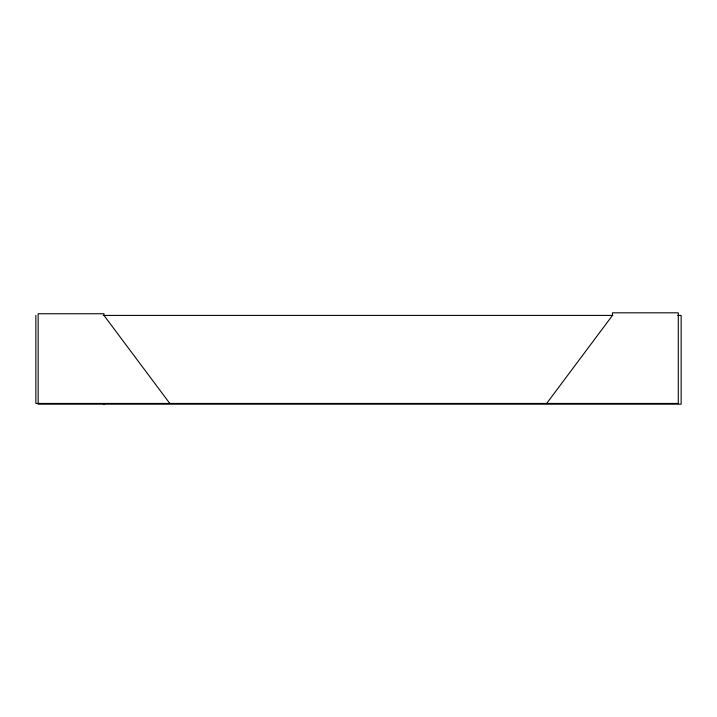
<?xml version="1.0" encoding="UTF-8"?>
<svg xmlns="http://www.w3.org/2000/svg" width="717" height="717" viewBox="0 0 717 717"><rect width="100%" height="100%" fill="white"/><g stroke="black" fill="none" stroke-linecap="round" stroke-linejoin="round"><path stroke-width="1.08" d="M546.659 403.438L612.479 315.408L612.479 312.818L678.291 312.818L678.291 403.438L35.85 403.438L35.85 315.408M103.14 315.408L612.82 315.408M677.789 315.408L681.15 315.408L681.15 404.182L38.162 404.182L38.162 313.741L103.983 313.741L103.983 315.408L169.795 403.438M103.983 403.438L103.983 404.182"/></g></svg>
